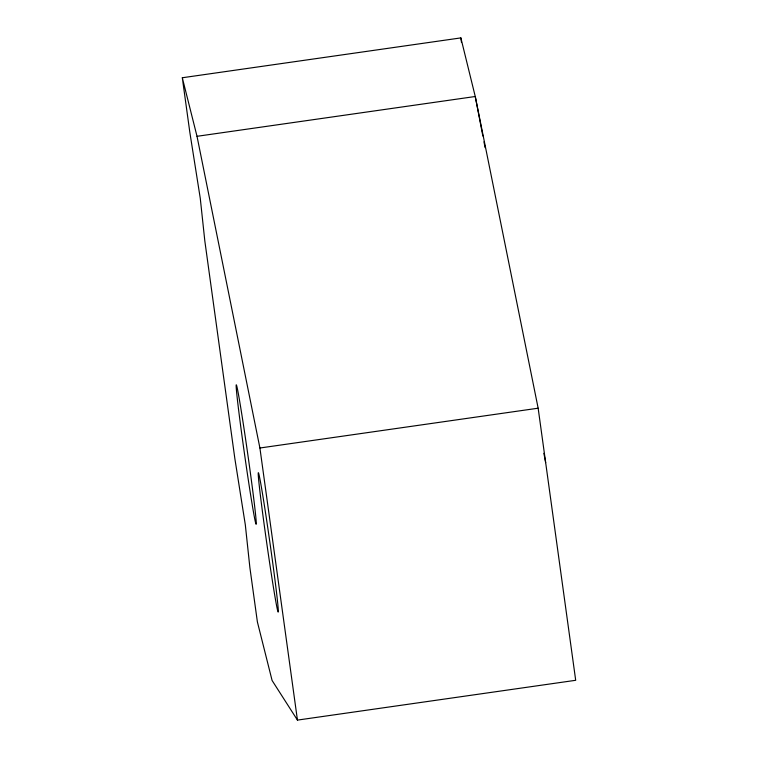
<?xml version="1.0" encoding="UTF-8"?>
<svg xmlns="http://www.w3.org/2000/svg" width="758" height="758" viewBox="0 0 758 758"><rect width="100%" height="100%" fill="white"/><g stroke="black" fill="none" stroke-linecap="round" stroke-linejoin="round"><path stroke-width="1.14" d="M182.308 77.752L460.864 37.9L475.257 96.503L538.152 408.202L575.692 680.296L297.449 720.1L272.094 680.485L257.388 621.93L249.875 567.515L245.317 524.801L234.866 458.675L204.831 241.006L200.264 198.293L189.813 132.167L182.308 77.752L197.014 136.307L259.909 448.006L297.449 720.1M197.014 136.307L475.257 96.503L482.855 136.014M259.909 448.006L538.152 408.202M483.974 141.831L485.092 147.639M543.874 453.322L545.665 462.626M460.864 37.9L461.508 42.533M238.448 408.553A70.286 1.601 81.9 0 0 255.702 523.257A70.286 1.601 81.9 0 0 244.815 433.898A70.286 1.601 81.9 0 0 238.448 408.553M260.506 496.376A70.286 1.601 81.9 0 0 277.769 611.09A70.286 1.601 81.9 0 0 266.873 521.731A70.286 1.601 81.9 0 0 260.506 496.376"/></g></svg>
